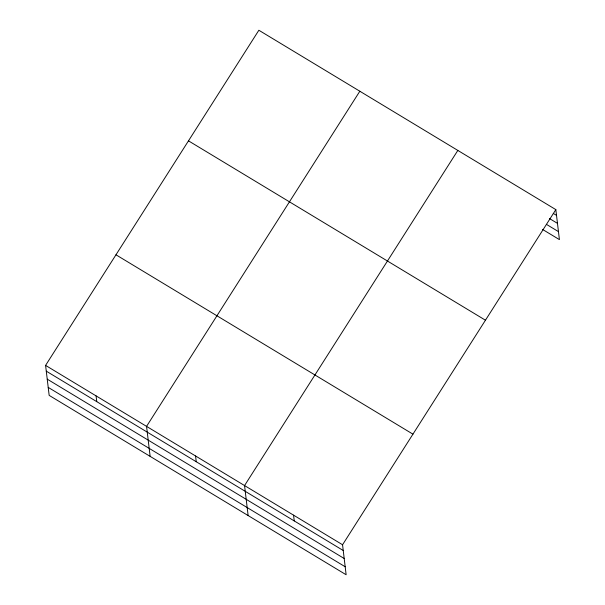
<?xml version="1.0" encoding="UTF-8"?>
<svg xmlns="http://www.w3.org/2000/svg" width="605" height="605" viewBox="0 0 605 605"><rect width="100%" height="100%" fill="white"/><g stroke="black" fill="none" stroke-linecap="round" stroke-linejoin="round"><path stroke-width="0.91" d="M555.836 209.617L342.559 544.757L346.136 574.75L49.164 395.383L45.587 365.39L258.864 30.25L555.836 209.617L559.413 239.61L542.541 229.424M359.831 91.234L146.561 426.374L150.138 456.367M457.834 150.426L244.556 485.565L248.133 515.558M553.31 213.436L556.524 215.38M549.438 218.526L557.477 223.374M546.406 224.342L558.46 231.617M188.48 140.844L485.452 320.211M115.971 254.796L412.943 434.163M45.587 365.39L342.559 544.757M46.275 371.152L343.247 550.52M47.228 379.146L344.2 558.513M48.211 387.389L345.183 566.756M293.561 515.158L294.249 520.92M195.559 455.966L196.247 461.728M96.074 395.882L96.762 401.644"/></g></svg>
